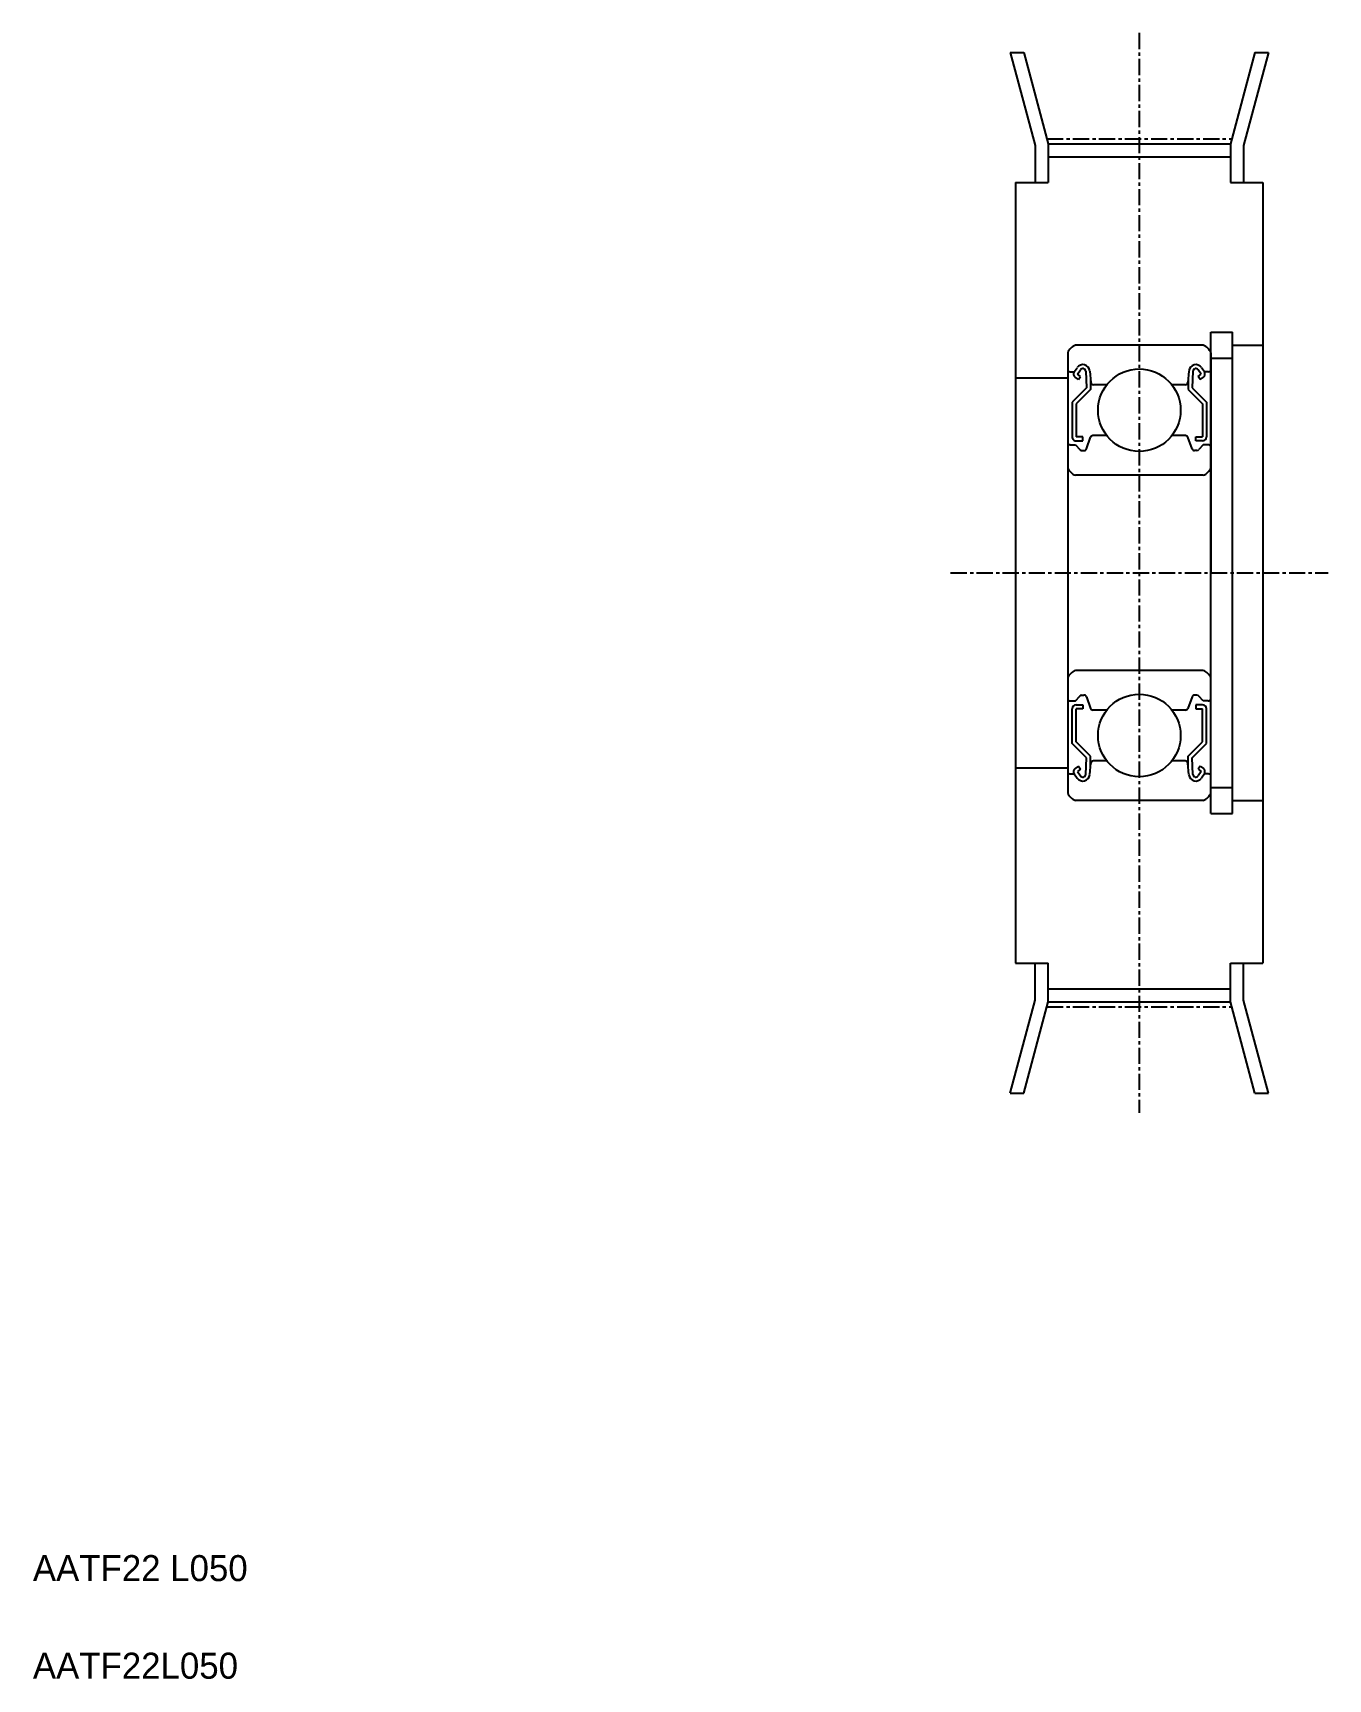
# Model space of a CAD drawing. Extents: x 5 to 104, y 5 to 131.
import ezdxf

# ---------------------------------------------------------------- set-up
doc = ezdxf.new("R2010")
doc.units = 0
doc.linetypes.add('CENTER', pattern=[2, 1.25, -0.25, 0.25, -0.25])
doc.layers.get('0').update_dxf_attribs({"linetype": 'CONTINUOUS'})
doc.layers.add('CENTER', color=1, linetype='CENTER')

msp = doc.modelspace()

# ---------------------------------------------------------------- linework, layer by layer
at = {"color": 7, "linetype": 'CONTINUOUS'}
for p, q in [((80.08, 130), (82, 122.84)), ((80.08, 130), (81.12, 130)), ((81.12, 130), (83, 122.97)), ((98.88, 130), (97, 122.97)), ((99.92, 130), (98, 122.84)), ((98.88, 130), (99.92, 130)), ((82, 122.84), (82, 120)), ((83, 122.97), (97, 122.97)), ((83, 122.97), (83, 120)), ((97, 122.97), (97, 120)), ((98, 122.84), (98, 120)), ((83, 121.97), (97, 121.97)), ((80.5, 120), (80.5, 60)), ((80.5, 120), (83, 120)), ((97, 120), (99.5, 120)), ((99.5, 120), (99.5, 60)), ((95.5, 71.5), (95.5, 108.5)), ((95.5, 108.5), (97.15, 108.5)), ((97.15, 71.5), (97.15, 108.5)), ((84.5, 106.9), (84.5, 73.1)), ((94.9, 107.5), (85.1, 107.5)), ((95.5, 106.9), (95.5, 90)), ((95.5, 106.5), (97.15, 106.5)), ((97.15, 107.5), (99.5, 107.5)), ((84.7, 105.45), (85, 105.45)), ((85, 105.45), (85.23, 105.77)), ((85.32, 104.86), (85.07, 105.03)), ((85.25, 105.28), (85.47, 105.6)), ((85.49, 105.1), (85.25, 105.28)), ((85.32, 104.86), (85.49, 105.1)), ((85.89, 105.49), (85.94, 104.22)), ((86.19, 105.51), (86.27, 104.63)), ((93.81, 105.51), (93.73, 104.63)), ((94.1, 105.49), (94.06, 104.22)), ((94.51, 105.1), (94.75, 105.28)), ((94.68, 104.86), (94.51, 105.1)), ((94.75, 105.28), (94.53, 105.6)), ((94.68, 104.86), (94.93, 105.03)), ((95, 105.45), (94.77, 105.77)), ((95.3, 105.45), (95, 105.45)), ((80.5, 105), (84.5, 105)), ((85.94, 104.22), (84.84, 103.12)), ((86.24, 104.1), (85.14, 103)), ((86.24, 104.97), (86.24, 104.1)), ((87.49, 104.45), (86.47, 104.45)), ((93.53, 104.45), (92.51, 104.45)), ((93.76, 104.97), (93.76, 104.1)), ((93.76, 104.1), (94.86, 103)), ((94.06, 104.22), (95.16, 103.12)), ((84.84, 103.12), (84.84, 100.45)), ((85.14, 103), (85.14, 100.45)), ((94.86, 103), (94.86, 100.45)), ((95.16, 103.12), (95.16, 100.45)), ((85.66, 100.45), (85.14, 100.45)), ((85.14, 100.15), (85.66, 100.15)), ((85.66, 100.15), (85.66, 100.45)), ((85.93, 99.53), (86.26, 100.42)), ((87.49, 100.55), (86.44, 100.55)), ((93.55, 100.55), (92.51, 100.55)), ((94.07, 99.53), (93.74, 100.42)), ((94.34, 100.15), (94.34, 100.45)), ((94.34, 100.45), (94.86, 100.45)), ((94.86, 100.15), (94.34, 100.15)), ((84.7, 99.85), (85.1, 99.85)), ((85.1, 99.85), (85.42, 99.47)), ((85.57, 99.4), (85.75, 99.4)), ((94.43, 99.4), (94.25, 99.4)), ((94.9, 99.85), (94.58, 99.47)), ((95.3, 99.85), (94.9, 99.85)), ((94.9, 97.5), (85.1, 97.5)), ((95.5, 73.1), (95.5, 90)), ((94.9, 82.5), (85.1, 82.5)), ((84.7, 80.15), (85.1, 80.15)), ((85.1, 80.15), (85.42, 80.53)), ((85.14, 79.85), (85.66, 79.85)), ((85.57, 80.6), (85.75, 80.6)), ((85.66, 79.85), (85.66, 79.55)), ((85.93, 80.47), (86.26, 79.58)), ((94.07, 80.47), (93.74, 79.58)), ((94.43, 80.6), (94.25, 80.6)), ((94.34, 79.85), (94.34, 79.55)), ((94.86, 79.85), (94.34, 79.85)), ((94.9, 80.15), (94.58, 80.53)), ((95.3, 80.15), (94.9, 80.15)), ((84.84, 76.88), (84.84, 79.55)), ((85.66, 79.55), (85.14, 79.55)), ((85.14, 77), (85.14, 79.55)), ((87.49, 79.45), (86.44, 79.45)), ((93.55, 79.45), (92.51, 79.45)), ((94.34, 79.55), (94.86, 79.55)), ((94.86, 77), (94.86, 79.55)), ((95.16, 76.88), (95.16, 79.55)), ((85.94, 75.78), (84.84, 76.88)), ((86.24, 75.9), (85.14, 77)), ((93.76, 75.9), (94.86, 77)), ((94.06, 75.78), (95.16, 76.88)), ((80.5, 75), (84.5, 75)), ((85.32, 75.14), (85.07, 74.97)), ((85.49, 74.9), (85.25, 74.72)), ((85.25, 74.72), (85.47, 74.4)), ((85.32, 75.14), (85.49, 74.9)), ((85.89, 74.51), (85.94, 75.78)), ((86.19, 74.49), (86.27, 75.37)), ((86.24, 75.03), (86.24, 75.9)), ((87.49, 75.55), (86.47, 75.55)), ((93.53, 75.55), (92.51, 75.55)), ((93.81, 74.49), (93.73, 75.37)), ((93.76, 75.03), (93.76, 75.9)), ((94.1, 74.51), (94.06, 75.78)), ((94.68, 75.14), (94.51, 74.9)), ((94.51, 74.9), (94.75, 74.72)), ((94.75, 74.72), (94.53, 74.4)), ((94.68, 75.14), (94.93, 74.97)), ((84.7, 74.55), (85, 74.55)), ((85, 74.55), (85.23, 74.23)), ((95, 74.55), (94.77, 74.23)), ((95.3, 74.55), (95, 74.55)), ((95.5, 73.5), (97.15, 73.5)), ((94.9, 72.5), (85.1, 72.5)), ((97.15, 72.5), (99.5, 72.5)), ((95.5, 71.5), (97.15, 71.5)), ((80.5, 60), (83, 60)), ((82, 57.16), (82, 60)), ((83, 57.03), (83, 60)), ((97, 60), (99.5, 60)), ((97, 57.03), (97, 60)), ((98, 57.16), (98, 60)), ((80.08, 50), (82, 57.16)), ((81.12, 50), (83, 57.03)), ((83, 58.03), (97, 58.03)), ((83, 57.03), (97, 57.03)), ((98.88, 50), (97, 57.03)), ((99.92, 50), (98, 57.16)), ((80.08, 50), (81.12, 50)), ((98.88, 50), (99.92, 50))]:
    msp.add_line(p, q, dxfattribs=at)
for centre in [(90, 102.5), (90, 77.5)]:
    msp.add_circle(centre, 3.17, dxfattribs=at)
for centre, radius, start, end in [((85.44, 106.56), 1, 109.8959, 160.1039), ((94.56, 106.56), 1, 19.8962, 70.1042), ((84.7, 105.65), 0.2, 180, 270.0005), ((85.25, 105.28), 0.3, 145.0393, 234.8835), ((85.66, 105.47), 0.533, 5.0583, 144.9992), ((85.66, 105.47), 0.233, 5.1724, 144.9476), ((94.34, 105.47), 0.533, 35.0009, 174.9418), ((94.34, 105.47), 0.233, 35.0526, 174.8279), ((94.75, 105.28), 0.3, 305.1169, 34.961), ((95.3, 105.65), 0.2, 269.9998, 0), ((86.47, 104.65), 0.2, 184.8831, 270.0005), ((93.53, 104.65), 0.2, 269.9998, 355.1172), ((85.14, 100.45), 0.3, 180, 270.0005), ((86.44, 100.35), 0.2, 90, 160.1146), ((93.55, 100.35), 0.2, 19.8854, 90.0003), ((94.86, 100.45), 0.3, 270, 0), ((84.7, 99.65), 0.2, 90, 180), ((85.57, 99.6), 0.2, 220.1355, 270.0005), ((85.75, 99.6), 0.2, 270.0005, 340.115), ((94.25, 99.6), 0.2, 199.8852, 269.9998), ((94.43, 99.6), 0.2, 269.9998, 319.8646), ((95.3, 99.65), 0.2, 0, 90.0003), ((85.44, 98.44), 1, 199.896, 250.104), ((94.56, 98.44), 1, 289.896, 340.1042), ((85.44, 81.56), 1, 109.8957, 160.1038), ((94.56, 81.56), 1, 19.8962, 70.1042), ((84.7, 80.35), 0.2, 179.9956, 270.0002), ((85.14, 79.55), 0.3, 89.9998, 179.9971), ((85.57, 80.4), 0.2, 89.9998, 139.8615), ((85.75, 80.4), 0.2, 19.8883, 89.9998), ((94.25, 80.4), 0.2, 90, 160.1117), ((94.43, 80.4), 0.2, 40.1384, 90), ((94.86, 79.55), 0.3, 0, 90), ((95.3, 80.35), 0.2, 269.9998, 0), ((86.44, 79.65), 0.2, 199.8845, 270.0002), ((93.55, 79.65), 0.2, 269.9998, 340.1157), ((85.25, 74.72), 0.3, 125.1152, 214.9605), ((86.47, 75.35), 0.2, 89.9998, 175.1133), ((93.53, 75.35), 0.2, 4.8867, 90), ((94.75, 74.72), 0.3, 325.0397, 54.8847), ((84.7, 74.35), 0.2, 89.9998, 179.9956), ((85.66, 74.53), 0.533, 215, 354.9421), ((85.66, 74.53), 0.233, 215.0496, 354.8288), ((94.34, 74.53), 0.533, 185.0581, 325.0001), ((94.34, 74.53), 0.233, 185.1714, 324.9505), ((95.3, 74.35), 0.2, 0, 90), ((85.44, 73.44), 1, 199.8955, 250.104), ((94.56, 73.44), 1, 289.8962, 340.104)]:
    msp.add_arc(centre, radius, start, end, dxfattribs=at)
at = {"layer": 'CENTER', "color": 1, "linetype": 'CENTER'}
for p, q in [((90, 131.5), (90, 48.5)), ((82.9, 123.35), (97.1, 123.35)), ((75.5, 90), (104.5, 90)), ((82.9, 56.65), (97.1, 56.65))]:
    msp.add_line(p, q, dxfattribs=at)

# ---------------------------------------------------------------- texts
at = {"color": 7, "linetype": 'CONTINUOUS'}
for s, p in [('AATF22 L050', (5, 12.5)), ('AATF22L050', (5, 5))]:
    msp.add_text(s, height=2, dxfattribs=at).set_placement(p)

doc.saveas('drawing.dxf')
